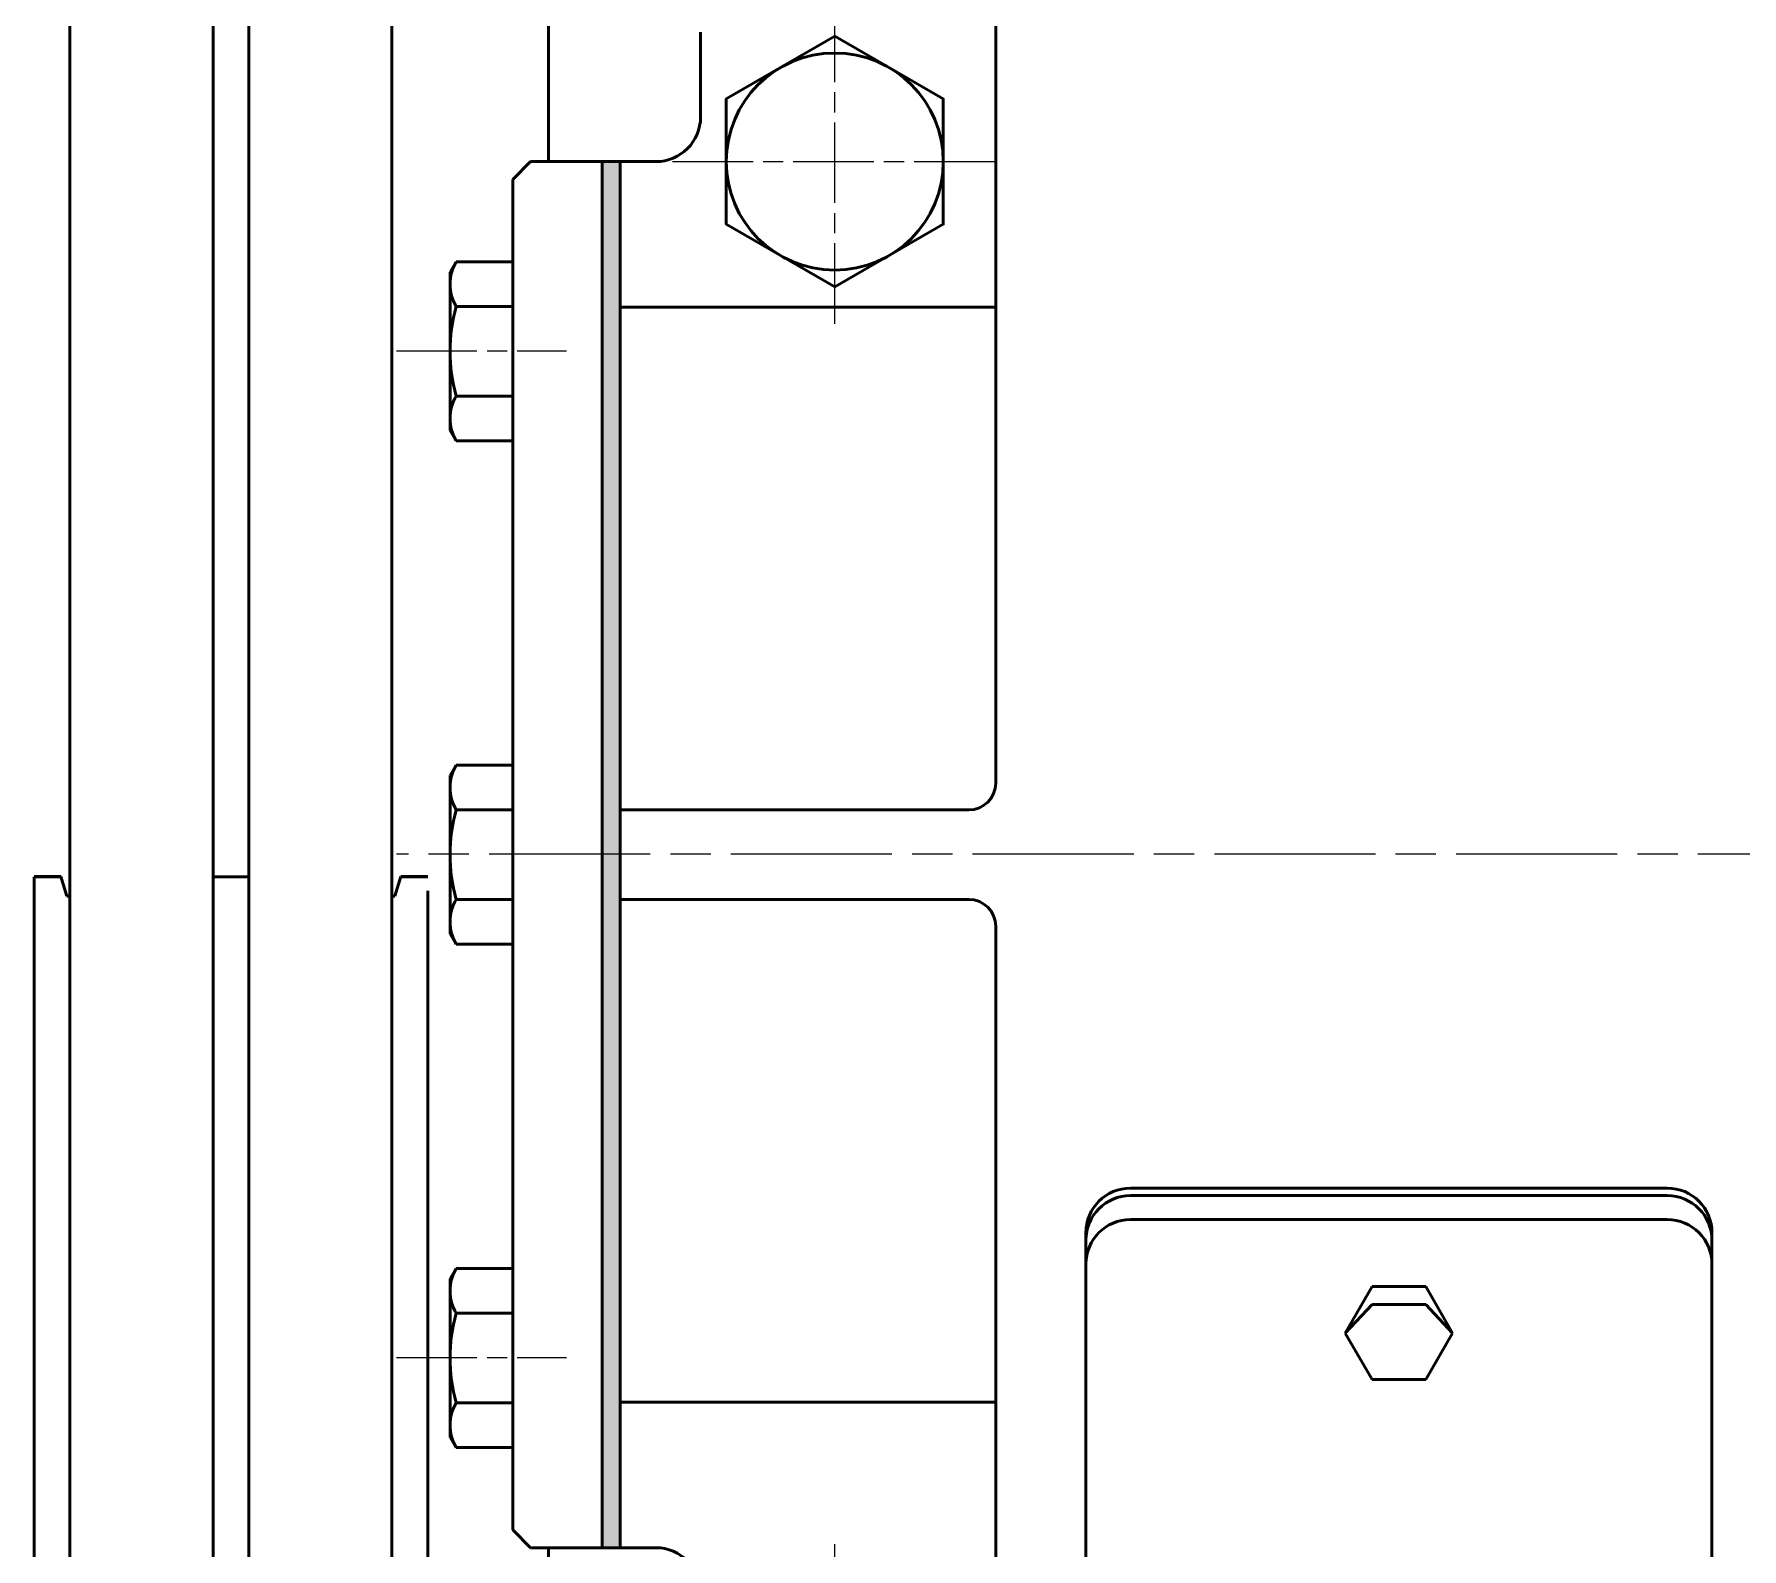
# Model space of a CAD drawing. Header units: millimetres. Extents: x -2161 to -582, y -4625 to -3434.
# Drawn here: x -1915.1 to -1851.6, y -4035.2 to -3978.8 of the extents above; entities that cross this region are included whole.
import ezdxf

# ---------------------------------------------------------------- set-up
doc = ezdxf.new("R2010")
doc.units = ezdxf.units.MM
doc.header["$LTSCALE"] = 0.5
doc.linetypes.add('AM_ISO08W050', pattern=[18, 12, -1.5, 3, -1.5])
doc.linetypes.add('AM_ISO08W050x2', pattern=[9, 6, -0.75, 1.5, -0.75])
for name, color, linetype, lineweight in [('AM_0', 7, 'Continuous', 50), ('AM_7', 4, 'AM_ISO08W050', 25), ('AM_8', 1, 'Continuous', 25), ('duong_dam', 7, 'Continuous', 50)]:
    doc.layers.add(name, color=color, linetype=linetype, lineweight=lineweight)

# ---------------------------------------------------------------- blocks, each defined once
blk = doc.blocks.new('M10_dau_lu_long')
at = {"layer": 'AM_0'}
for p, q in [((3376.73, 3414.67), (3375.57, 3414)), ((3375.57, 3407.67), (3375.57, 3414)), ((3394.41, 3414.67), (3376.73, 3414.67)), ((3394.41, 3414.67), (3376.73, 3414.67)), ((3380.57, 3407.67), (3380.57, 3414)), ((3390.57, 3407.67), (3390.57, 3414)), ((3394.41, 3414.67), (3395.57, 3414)), ((3395.57, 3407.67), (3395.57, 3414)), ((3395.57, 3407.67), (3375.57, 3407.67))]:
    blk.add_line(p, q, dxfattribs=at)
for centre, radius, start, end in [((3378.07, 3409.67), 5, 60, 120), ((3385.57, 3395.67), 19, 74.7385, 105.2615), ((3393.07, 3409.67), 5, 60, 120)]:
    blk.add_arc(centre, radius, start, end, dxfattribs=at)

msp = doc.modelspace()

# ---------------------------------------------------------------- hatches: boundary and pattern name
at = {"layer": 'AM_8'}
h = msp.add_hatch(color=1, dxfattribs=at)
h.dxf.hatch_style = 1
h.paths.add_polyline_path([(-1893.328, -3993.612), (-1893.328, -3983.529), (-1893.994, -3983.529), (-1893.994, -4009.336), (-1893.994, -4009.849), (-1893.328, -4009.849)])
h = msp.add_hatch(color=1, dxfattribs=at)
h.dxf.hatch_style = 1
h.paths.add_polyline_path([(-1893.328, -4026.985), (-1893.328, -4009.849), (-1893.994, -4009.849), (-1893.994, -4035.144), (-1893.328, -4035.144)])

# ---------------------------------------------------------------- linework, layer by layer
at = {"layer": 'AM_0'}
for p, q in [((-1895.992, -3983.529), (-1895.992, -3959.775)), ((-1879.342, -3959.775), (-1879.342, -4006.67)), ((-1913.808, -3972.612), (-1913.808, -4115.717)), ((-1908.48, -3972.612), (-1908.48, -4064.677)), ((-1907.148, -3972.612), (-1907.148, -4064.697)), ((-1901.82, -3972.612), (-1901.82, -4115.717)), ((-1890.331, -3981.864), (-1890.331, -3978.703)), ((-1896.658, -3983.529), (-1897.324, -3984.195)), ((-1896.658, -3983.529), (-1893.328, -3983.529)), ((-1893.994, -3983.529), (-1893.994, -4009.336)), ((-1893.328, -3983.529), (-1891.996, -3983.529)), ((-1893.328, -3991.687), (-1893.328, -3983.529)), ((-1893.328, -3983.529), (-1892.329, -3983.529)), ((-1893.328, -3983.529), (-1893.328, -4027.009)), ((-1897.324, -4034.478), (-1897.324, -3984.195)), ((-1893.328, -3988.944), (-1879.342, -3988.944)), ((-1893.994, -4035.144), (-1893.994, -3991.654)), ((-1893.328, -3993.612), (-1893.328, -4025.06)), ((-1893.328, -3993.612), (-1893.328, -4025.06)), ((-1893.328, -4009.336), (-1893.328, -4007.67)), ((-1893.328, -4007.67), (-1880.342, -4007.67)), ((-1915.14, -4010.153), (-1914.141, -4010.153)), ((-1913.92, -4010.887), (-1914.141, -4010.153)), ((-1901.708, -4010.887), (-1901.487, -4010.153)), ((-1900.488, -4010.153), (-1901.487, -4010.153)), ((-1915.14, -4062.604), (-1915.14, -4010.156)), ((-1915.14, -4010.156), (-1914.14, -4010.156)), ((-1908.48, -4010.156), (-1907.148, -4010.156)), ((-1901.488, -4010.156), (-1900.488, -4010.156)), ((-1900.488, -4010.685), (-1900.488, -4063.133)), ((-1913.92, -4010.887), (-1913.808, -4010.887)), ((-1901.708, -4010.887), (-1901.82, -4010.887)), ((-1893.328, -4011.003), (-1880.342, -4011.003)), ((-1879.342, -4012.003), (-1879.342, -4060.953)), ((-1874.324, -4021.753), (-1854.344, -4021.753)), ((-1854.344, -4021.753), (-1874.324, -4021.753)), ((-1854.344, -4021.753), (-1874.324, -4021.753)), ((-1874.324, -4021.753), (-1854.344, -4021.753)), ((-1874.324, -4022.032), (-1854.344, -4022.032)), ((-1854.344, -4022.032), (-1874.324, -4022.032)), ((-1854.344, -4022.032), (-1874.324, -4022.032)), ((-1874.324, -4022.032), (-1854.344, -4022.032)), ((-1875.989, -4063.461), (-1875.989, -4023.418)), ((-1874.324, -4022.922), (-1854.344, -4022.922)), ((-1854.344, -4022.922), (-1874.324, -4022.922)), ((-1854.344, -4022.922), (-1874.324, -4022.922)), ((-1874.324, -4022.922), (-1854.344, -4022.922)), ((-1852.679, -4063.461), (-1852.679, -4023.418)), ((-1865.333, -4025.419), (-1866.332, -4027.149)), ((-1863.335, -4025.419), (-1865.333, -4025.419)), ((-1862.336, -4027.149), (-1863.335, -4025.419)), ((-1865.333, -4026.085), (-1866.332, -4027.149)), ((-1863.335, -4026.085), (-1865.333, -4026.085)), ((-1863.335, -4026.085), (-1862.336, -4027.149)), ((-1893.328, -4026.985), (-1893.328, -4035.144)), ((-1893.328, -4026.985), (-1893.328, -4035.144)), ((-1866.332, -4027.149), (-1865.333, -4028.88)), ((-1863.335, -4028.88), (-1862.336, -4027.149)), ((-1865.333, -4028.88), (-1863.335, -4028.88)), ((-1893.328, -4029.728), (-1879.342, -4029.728)), ((-1896.658, -4035.144), (-1897.324, -4034.478)), ((-1896.658, -4035.144), (-1893.328, -4035.144)), ((-1895.992, -4046.799), (-1895.992, -4035.144)), ((-1893.328, -4035.144), (-1891.996, -4035.144))]:
    msp.add_line(p, q, dxfattribs=at)
msp.add_lwpolyline([(-1885.336, -3978.862), (-1889.378, -3981.196), (-1889.378, -3985.862), (-1885.336, -3988.196), (-1881.295, -3985.862), (-1881.295, -3981.196)], close=True, dxfattribs=at)
msp.add_circle((-1885.336, -3983.529), 4.041, dxfattribs=at)
for centre, radius, start, end in [((-1891.996, -3981.864), 1.665, 270, 0), ((-1880.342, -4006.67), 1, 270, 0), ((-1880.342, -4012.003), 1, 0, 90), ((-1874.324, -4023.418), 1.665, 90, 180), ((-1874.324, -4023.697), 1.665, 90, 180), ((-1854.344, -4023.418), 1.665, 0, 90), ((-1854.344, -4023.697), 1.665, 0, 90), ((-1891.996, -4036.809), 1.665, 0, 90)]:
    msp.add_arc(centre, radius, start, end, dxfattribs=at)
at = {"layer": 'AM_7', "linetype": 'AM_ISO08W050x2'}
for p, q in [((-1885.336, -3989.57), (-1885.336, -3977.487)), ((-1891.378, -3983.529), (-1879.295, -3983.529)), ((-1901.655, -3990.575), (-1895.324, -3990.575)), ((-1901.655, -4028.065), (-1895.324, -4028.065)), ((-1885.336, -4047.013), (-1885.336, -4034.93))]:
    msp.add_line(p, q, dxfattribs=at)
at = {"layer": 'AM_7'}
for p, q in [((-1793.205, -4009.32), (-1901.655, -4009.32)), ((-1897.33, -4009.336), (-1897.324, -4009.336))]:
    msp.add_line(p, q, dxfattribs=at)
at = {"layer": 'duong_dam'}
for p, q in [((-1875.989, -4063.461), (-1875.989, -4023.697)), ((-1852.679, -4063.461), (-1852.679, -4023.697))]:
    msp.add_line(p, q, dxfattribs=at)
for centre, start, end in [((-1874.324, -4024.587), 90, 180), ((-1854.344, -4024.587), 0, 90)]:
    msp.add_arc(centre, 1.665, start, end, dxfattribs=at)

# ---------------------------------------------------------------- block references
at = {"layer": 'AM_0', "yscale": 0.333, "zscale": 0.333}
for p, xscale, rotation in [((-762.571, -5117.987), 0.333, 89.99999999999999), ((-762.571, -2881.94), -0.333, 90), ((-762.571, -2900.685), -0.333, 90)]:
    msp.add_blockref('M10_dau_lu_long', p, dxfattribs=dict(at, xscale=xscale, rotation=rotation))

doc.saveas('drawing.dxf')
